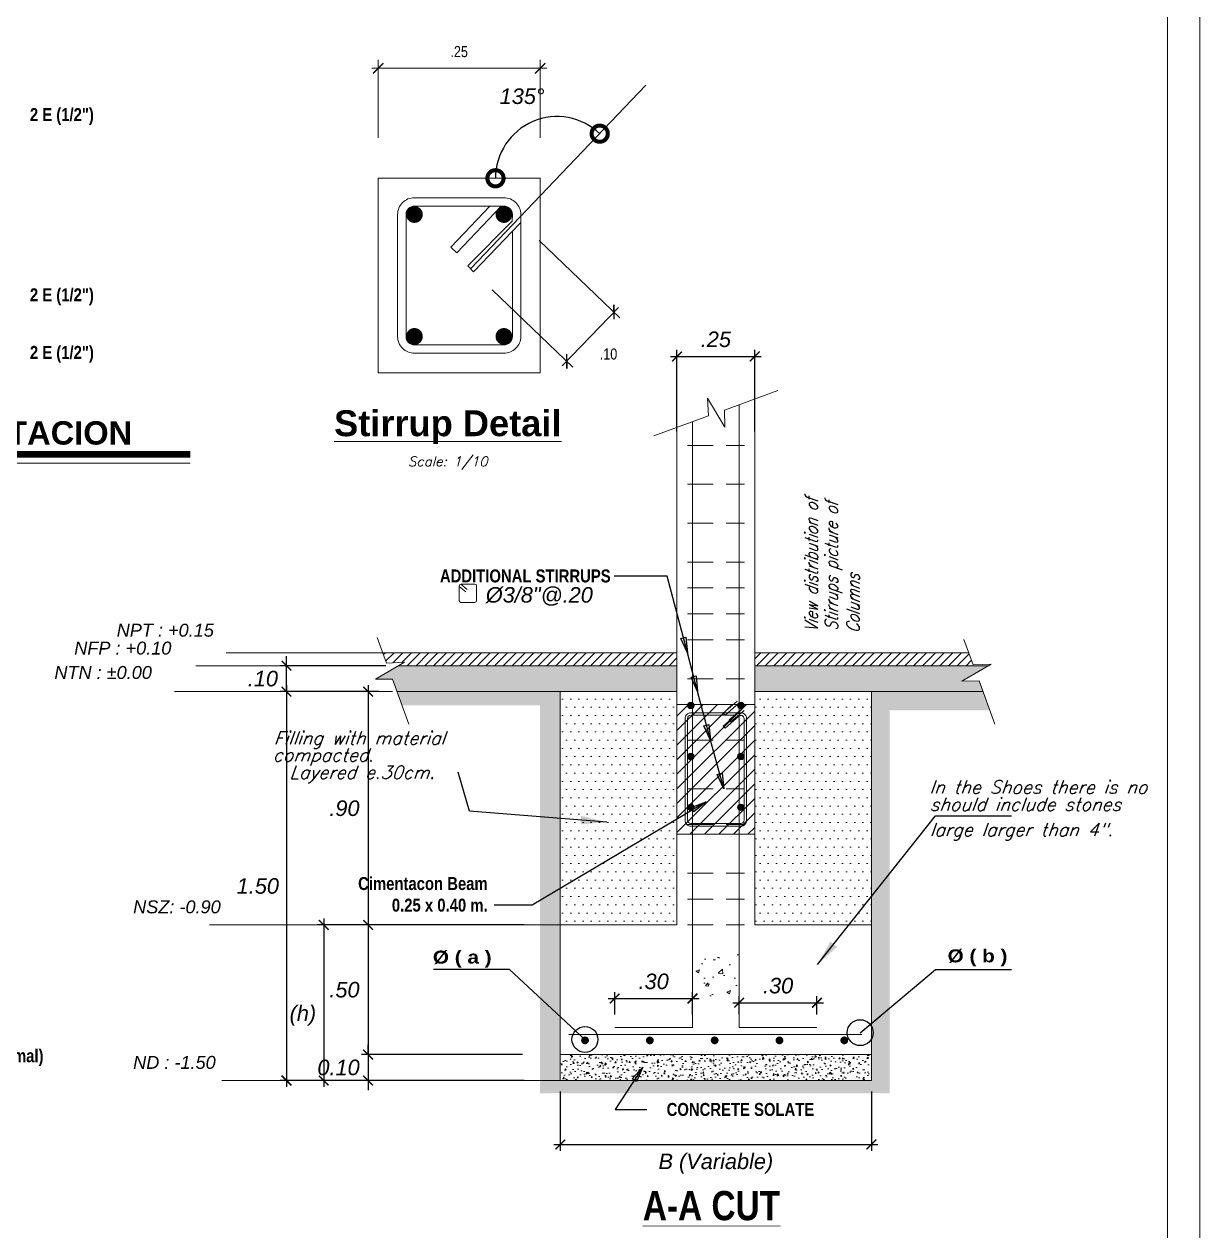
# Model space of a CAD drawing. Header units: millimetres. Extents: x 56 to 215, y 47 to 103.
# Drawn here: x 206.02 to 215.09, y 87.01 to 96.32 of the extents above; entities that cross this region are included whole.
import ezdxf
from ezdxf.enums import TextEntityAlignment as Align

# ---------------------------------------------------------------- set-up
doc = ezdxf.new("R2010")
doc.units = ezdxf.units.MM
doc.linetypes.add('CENTER2', pattern=[28.575, 19.05, -3.175, 3.175, -3.175])
doc.linetypes.add('DASHED2', pattern=[0.375, 0.25, -0.125])
for name, color, linetype, lineweight in [('Dimención', 1, 'Continuous', 20), ('E_Acero', 240, 'Continuous', 60), ('E_Columna', 3, 'Continuous', 25), ('E_Estribo', 1, 'CENTER2', 20), ('E_Fierros', 2, 'Continuous', 50), ('Estribo', 1, 'CENTER2', 20), ('Fierros', 2, 'Continuous', 60), ('G_Achurados', 54, 'Continuous', 5), ('G_Complemento', 30, 'Continuous', 20), ('G_Sombreados', 8, 'Continuous', 9), ('G_Texto', 122, 'Continuous', 20), ('Pen02', 7, 'Continuous', 20), ('Sombreados', 8, 'Continuous', 9), ('Textos', 122, 'Continuous', 20), ('Viga', 122, 'Continuous', 20)]:
    doc.layers.add(name, color=color, linetype=linetype, lineweight=lineweight)
doc.layers.add('E_Concreto', color=157, linetype='Continuous')
doc.layers.add('G_Acotación', color=171, linetype='Continuous')
doc.styles.add('Acotacion', font='ARIALN.TTF')
doc.styles.add('ARIAL', font='ariali.ttf', dxfattribs={"height": 0.12})
doc.styles.add('ArialBlack', font='')
doc.styles.add('Cotas', font='ARIALNB.TTF', dxfattribs={"height": 0.1})
doc.styles.add('Notas', font='ARIALNB.TTF', dxfattribs={"height": 0.15})
doc.styles.add('Textos', font='simplex.shx', dxfattribs={"width": 0.8, "oblique": 20})
doc.styles.add('Titulo', font='arialbd.ttf', dxfattribs={"height": 0.2})
doc.styles.add('Titulo Detalles', font='swissb.ttf')
doc.styles.get('ArialBlack').set_extended_font_data('Arial Black')
doc.dimstyles.new('125', dxfattribs={"dimtxt": 1, "dimasz": 0.06, "dimexe": 0.06, "dimexo": 0.1, "dimgap": 0.08, "dimtad": 3, "dimtih": 1, "dimtoh": 1, "dimlfac": 0.5, "dimzin": 1, "dimdsep": 46, "dimtxsty": 'Cotas', "dimblk": 'ARCHTICK', "dimcen": 2.5, "dimdle": 0.06, "dimclrt": 4, "dimazin": 0, "dimtp": 0.2, "dimtm": 0.2, "dimtfac": 1, "dimtix": 1, "dimtmove": 1, "dimatfit": 3, "dimfxl": 1, "dimtolj": 1, "dimtzin": 1, "dimarcsym": 0})
doc.dimstyles.new('150', dxfattribs={"dimtxt": 1, "dimasz": 0.06, "dimexe": 0.06, "dimexo": 0.08, "dimgap": 0.05, "dimtad": 2, "dimtih": 1, "dimtoh": 1, "dimzin": 1, "dimdsep": 46, "dimtxsty": 'Cotas', "dimblk": 'ARCHTICK', "dimcen": 0.25, "dimdle": 0.06, "dimclrd": 256, "dimclre": 256, "dimclrt": 5, "dimazin": 0, "dimtp": 0.2, "dimtm": 0.2, "dimtfac": 1, "dimtix": 1, "dimtmove": 1, "dimatfit": 0, "dimfxl": 0.06, "dimtolj": 1, "dimtzin": 1, "dimarcsym": 0})
doc.dimstyles.new('N1-10', dxfattribs={"dimtxt": 0.085, "dimasz": 0.08, "dimexe": 0.065, "dimexo": 0.2, "dimgap": 0.085, "dimtad": 2, "dimtih": 1, "dimtoh": 1, "dimlfac": 0.2, "dimzin": 4, "dimdsep": 46, "dimtxsty": 'Acotacion', "dimblk": 'ARCHTICK', "dimcen": 0.85, "dimdle": 0.05, "dimclrd": 251, "dimclre": 251, "dimclrt": 254, "dimaunit": 1, "dimadec": 3, "dimazin": 0, "dimtm": 1e-09, "dimtfac": 1, "dimtix": 1, "dimtmove": 0, "dimatfit": 3, "dimldrblk": 'CLOSEDBLANK', "dimfxl": 1, "dimtolj": 1, "dimtzin": 0, "dimlwd": 9, "dimlwe": 13, "dimarcsym": 0})
doc.dimstyles.new('N1-20', dxfattribs={"dimtxt": 0.08, "dimasz": 0.07, "dimexe": 0.05, "dimexo": 0.12, "dimgap": 0.07, "dimtad": 2, "dimtih": 1, "dimtoh": 1, "dimlfac": 0.4, "dimzin": 4, "dimdsep": 46, "dimtxsty": 'ARIAL', "dimblk": 'ARCHTICK', "dimcen": 0.1, "dimdle": 0.05, "dimclrd": 256, "dimclre": 256, "dimclrt": 151, "dimadec": 0, "dimazin": 0, "dimtfac": 1, "dimtix": 1, "dimtmove": 0, "dimatfit": 3, "dimfxl": 1, "dimtolj": 1, "dimtzin": 0, "dimlwd": -1, "dimlwe": -1, "dimarcsym": 0})
doc.dimstyles.new('N1-25', dxfattribs={"dimtxt": 0.12, "dimasz": 0.075, "dimexe": 0.05, "dimexo": 0.1, "dimgap": 0.07, "dimtad": 2, "dimtih": 1, "dimtoh": 1, "dimlfac": 0.5, "dimzin": 4, "dimdsep": 46, "dimtxsty": 'ARIAL', "dimblk": 'ARCHTICK', "dimcen": 0.1, "dimdle": 0.05, "dimclrd": 256, "dimclre": 256, "dimclrt": 151, "dimaunit": 1, "dimazin": 0, "dimtfac": 1, "dimtix": 1, "dimtmove": 0, "dimatfit": 0, "dimfxl": 1, "dimtolj": 1, "dimtzin": 0, "dimlwd": -1, "dimlwe": -1, "dimarcsym": 0})

# ---------------------------------------------------------------- blocks, each defined once
blk = doc.blocks.new('_ArchTick')
at = {"color": 0, "linetype": 'ByBlock', "const_width": 0.15}
blk.add_lwpolyline([(-0.5, -0.5), (0.5, 0.5)], dxfattribs=at)
blk = doc.blocks.new('*D387')
at = {"layer": 'Defpoints', "color": 0, "linetype": 'Continuous', "transparency": 16777216}
for p in [(211.1751, 88.8027), (210.5751, 88.58), (211.1751, 88.58)]:
    blk.add_point(p, dxfattribs=at)
at = {"layer": 'G_Acotación', "linetype": 'Continuous', "transparency": 16777216}
for p, q in [((210.5751, 88.68), (210.5751, 88.8527)), ((211.1751, 88.68), (211.1751, 88.8527)), ((210.5251, 88.8027), (211.2251, 88.8027))]:
    blk.add_line(p, q, dxfattribs=at)
at = {"layer": 'G_Acotación', "linetype": 'Continuous', "transparency": 16777216, "xscale": 0.075, "yscale": 0.075, "zscale": 0.075, "rotation": 180}
blk.add_blockref('_ArchTick', (210.5751, 88.8027), dxfattribs=at)
at = {"layer": 'G_Acotación', "linetype": 'Continuous', "transparency": 16777216, "xscale": 0.075, "yscale": 0.075, "zscale": 0.075}
blk.add_blockref('_ArchTick', (211.1751, 88.8027), dxfattribs=at)
at = {"layer": 'G_Acotación', "color": 151, "linetype": 'Continuous', "lineweight": 5, "transparency": 16777216, "insert": (210.8751, 88.934), "char_height": 0.12, "attachment_point": 5, "style": 'ARIAL'}
blk.add_mtext('\\A1;.30', dxfattribs=at)
blk = doc.blocks.new('*D388')
at = {"layer": 'Defpoints', "color": 0, "linetype": 'Continuous', "transparency": 16777216}
for p in [(209.2243, 89.37), (208.3295, 88.17), (209.2243, 88.17)]:
    blk.add_point(p, dxfattribs=at)
at = {"layer": 'G_Acotación', "linetype": 'Continuous', "transparency": 16777216}
for p, q in [((208.3295, 89.42), (208.3295, 88.12)), ((209.1243, 89.37), (208.2795, 89.37)), ((209.1243, 88.17), (208.2795, 88.17))]:
    blk.add_line(p, q, dxfattribs=at)
at = {"layer": 'G_Acotación', "linetype": 'Continuous', "transparency": 16777216, "xscale": 0.075, "yscale": 0.075, "zscale": 0.075}
for p, rotation in [((208.3295, 89.37), 90), ((208.3295, 88.17), 270)]:
    blk.add_blockref('_ArchTick', p, dxfattribs=dict(at, rotation=rotation))
at = {"layer": 'G_Acotación', "color": 151, "linetype": 'Continuous', "lineweight": 5, "transparency": 16777216, "insert": (208.169, 88.67), "char_height": 0.12, "attachment_point": 5, "style": 'ARIAL'}
blk.add_mtext('\\A1;(h)', dxfattribs=at)
blk = doc.blocks.new('*D389')
at = {"layer": 'Defpoints', "color": 0, "linetype": 'Continuous', "transparency": 16777216}
for p in [(209.9764, 89.37), (208.6722, 88.37), (209.964, 88.37)]:
    blk.add_point(p, dxfattribs=at)
at = {"layer": 'G_Acotación', "linetype": 'Continuous', "transparency": 16777216}
for p, q in [((208.6722, 89.42), (208.6722, 88.32)), ((209.8764, 89.37), (208.6222, 89.37)), ((209.864, 88.37), (208.6222, 88.37))]:
    blk.add_line(p, q, dxfattribs=at)
at = {"layer": 'G_Acotación', "linetype": 'Continuous', "transparency": 16777216, "xscale": 0.075, "yscale": 0.075, "zscale": 0.075}
for p, rotation in [((208.6722, 89.37), 90), ((208.6722, 88.37), 270)]:
    blk.add_blockref('_ArchTick', p, dxfattribs=dict(at, rotation=rotation))
at = {"layer": 'G_Acotación', "color": 151, "linetype": 'Continuous', "lineweight": 5, "transparency": 16777216, "insert": (208.4897, 88.87), "char_height": 0.12, "attachment_point": 5, "style": 'ARIAL'}
blk.add_mtext('\\A1;.50', dxfattribs=at)
blk = doc.blocks.new('*D390')
at = {"layer": 'Defpoints', "color": 0, "linetype": 'Continuous', "transparency": 16777216}
for p in [(208.8556, 91.1703), (208.0428, 88.17), (209.864, 88.17)]:
    blk.add_point(p, dxfattribs=at)
at = {"layer": 'G_Acotación', "linetype": 'Continuous', "transparency": 16777216}
for p, q in [((208.7556, 91.1703), (207.9928, 91.1703)), ((208.0428, 91.2203), (208.0428, 88.12)), ((209.764, 88.17), (207.9928, 88.17))]:
    blk.add_line(p, q, dxfattribs=at)
at = {"layer": 'G_Acotación', "linetype": 'Continuous', "transparency": 16777216, "xscale": 0.075, "yscale": 0.075, "zscale": 0.075}
for p, rotation in [((208.0428, 91.1703), 90), ((208.0428, 88.17), 270)]:
    blk.add_blockref('_ArchTick', p, dxfattribs=dict(at, rotation=rotation))
at = {"layer": 'G_Acotación', "color": 151, "linetype": 'Continuous', "lineweight": 5, "transparency": 16777216, "insert": (207.8213, 89.6701), "char_height": 0.12, "attachment_point": 5, "style": 'ARIAL'}
blk.add_mtext('\\A1;1.50', dxfattribs=at)
blk = doc.blocks.new('*D391')
at = {"layer": 'Defpoints', "color": 0, "linetype": 'Continuous', "transparency": 16777216}
for p in [(212.1351, 88.77), (211.5351, 88.58), (212.1351, 88.58)]:
    blk.add_point(p, dxfattribs=at)
at = {"layer": 'G_Acotación', "linetype": 'Continuous', "transparency": 16777216}
for p, q in [((211.5351, 88.68), (211.5351, 88.82)), ((212.1351, 88.68), (212.1351, 88.82)), ((211.4851, 88.77), (212.1851, 88.77))]:
    blk.add_line(p, q, dxfattribs=at)
at = {"layer": 'G_Acotación', "linetype": 'Continuous', "transparency": 16777216, "xscale": 0.075, "yscale": 0.075, "zscale": 0.075, "rotation": 180}
blk.add_blockref('_ArchTick', (211.5351, 88.77), dxfattribs=at)
at = {"layer": 'G_Acotación', "linetype": 'Continuous', "transparency": 16777216, "xscale": 0.075, "yscale": 0.075, "zscale": 0.075}
blk.add_blockref('_ArchTick', (212.1351, 88.77), dxfattribs=at)
at = {"layer": 'G_Acotación', "color": 151, "linetype": 'Continuous', "lineweight": 5, "transparency": 16777216, "insert": (211.8351, 88.9012), "char_height": 0.12, "attachment_point": 5, "style": 'ARIAL'}
blk.add_mtext('\\A1;.30', dxfattribs=at)
blk = doc.blocks.new('*D392')
at = {"layer": 'Defpoints', "color": 0, "linetype": 'Continuous', "transparency": 16777216}
for p in [(209.964, 88.37), (208.6722, 88.17), (209.9762, 88.17)]:
    blk.add_point(p, dxfattribs=at)
at = {"layer": 'G_Acotación', "linetype": 'Continuous', "transparency": 16777216}
for p, q in [((209.864, 88.37), (208.6222, 88.37)), ((208.6722, 88.37), (208.6722, 88.445)), ((208.6722, 88.37), (208.6722, 88.17)), ((209.8762, 88.17), (208.6222, 88.17)), ((208.6722, 88.17), (208.6722, 88.095))]:
    blk.add_line(p, q, dxfattribs=at)
at = {"layer": 'G_Acotación', "linetype": 'Continuous', "transparency": 16777216, "xscale": 0.075, "yscale": 0.075, "zscale": 0.075}
for p, rotation in [((208.6722, 88.37), 270), ((208.6722, 88.17), 90)]:
    blk.add_blockref('_ArchTick', p, dxfattribs=dict(at, rotation=rotation))
at = {"layer": 'G_Acotación', "color": 151, "linetype": 'Continuous', "lineweight": 5, "transparency": 16777216, "insert": (208.4442, 88.27), "char_height": 0.12, "attachment_point": 5, "style": 'ARIAL'}
blk.add_mtext('\\A1;0.10', dxfattribs=at)
blk = doc.blocks.new('*D393')
at = {"layer": 'Defpoints', "color": 0, "linetype": 'Continuous', "transparency": 16777216}
for p in [(210.1551, 88.1863), (212.5551, 88.1863), (212.5551, 87.6768)]:
    blk.add_point(p, dxfattribs=at)
at = {"layer": 'G_Acotación', "linetype": 'Continuous', "transparency": 16777216}
for p, q in [((210.1551, 88.0863), (210.1551, 87.6268)), ((212.5551, 88.0863), (212.5551, 87.6268)), ((210.1051, 87.6768), (212.6051, 87.6768))]:
    blk.add_line(p, q, dxfattribs=at)
at = {"layer": 'G_Acotación', "linetype": 'Continuous', "transparency": 16777216, "xscale": 0.075, "yscale": 0.075, "zscale": 0.075, "rotation": 180}
blk.add_blockref('_ArchTick', (210.1551, 87.6768), dxfattribs=at)
at = {"layer": 'G_Acotación', "linetype": 'Continuous', "transparency": 16777216, "xscale": 0.075, "yscale": 0.075, "zscale": 0.075}
blk.add_blockref('_ArchTick', (212.5551, 87.6768), dxfattribs=at)
at = {"layer": 'G_Acotación', "color": 151, "linetype": 'Continuous', "lineweight": 5, "transparency": 16777216, "insert": (211.3551, 87.5281), "char_height": 0.12, "attachment_point": 5, "style": 'ARIAL'}
blk.add_mtext('\\A1;B (Variable)', dxfattribs=at)
blk = doc.blocks.new('*D464')
at = {"layer": 'Defpoints', "color": 0, "linetype": 'Continuous', "transparency": 16777216}
for p in [(211.6551, 93.7565), (211.0551, 93.0763), (211.6551, 93.0763)]:
    blk.add_point(p, dxfattribs=at)
at = {"layer": 'G_Acotación', "linetype": 'Continuous', "transparency": 16777216}
for p, q in [((211.0051, 93.7565), (211.7051, 93.7565)), ((211.0551, 93.1763), (211.0551, 93.8065)), ((211.6551, 93.1763), (211.6551, 93.8065))]:
    blk.add_line(p, q, dxfattribs=at)
at = {"layer": 'G_Acotación', "linetype": 'Continuous', "transparency": 16777216, "xscale": 0.075, "yscale": 0.075, "zscale": 0.075, "rotation": 180}
blk.add_blockref('_ArchTick', (211.0551, 93.7565), dxfattribs=at)
at = {"layer": 'G_Acotación', "linetype": 'Continuous', "transparency": 16777216, "xscale": 0.075, "yscale": 0.075, "zscale": 0.075}
blk.add_blockref('_ArchTick', (211.6551, 93.7565), dxfattribs=at)
at = {"layer": 'G_Acotación', "color": 151, "linetype": 'Continuous', "lineweight": 5, "transparency": 16777216, "insert": (211.3551, 93.8878), "char_height": 0.12, "attachment_point": 5, "style": 'ARIAL'}
blk.add_mtext('\\A1;.25', dxfattribs=at)
blk = doc.blocks.new('*D394')
at = {"layer": 'Defpoints', "color": 0, "linetype": 'Continuous', "transparency": 16777216}
for p in [(208.0428, 91.37), (208.9083, 91.37), (208.8556, 91.1703)]:
    blk.add_point(p, dxfattribs=at)
at = {"layer": 'G_Acotación', "linetype": 'Continuous', "transparency": 16777216}
for p, q in [((208.0428, 91.37), (208.0428, 91.445)), ((208.8083, 91.37), (207.9928, 91.37)), ((208.0428, 91.1703), (208.0428, 91.37)), ((208.7556, 91.1703), (207.9928, 91.1703)), ((208.0428, 91.1703), (208.0428, 91.0953))]:
    blk.add_line(p, q, dxfattribs=at)
at = {"layer": 'G_Acotación', "linetype": 'Continuous', "transparency": 16777216, "xscale": 0.075, "yscale": 0.075, "zscale": 0.075}
for p, rotation in [((208.0428, 91.37), 270), ((208.0428, 91.1703), 90)]:
    blk.add_blockref('_ArchTick', p, dxfattribs=dict(at, rotation=rotation))
at = {"layer": 'G_Acotación', "color": 151, "linetype": 'Continuous', "lineweight": 5, "transparency": 16777216, "insert": (207.8603, 91.2701), "char_height": 0.12, "attachment_point": 5, "style": 'ARIAL'}
blk.add_mtext('\\A1;.10', dxfattribs=at)
blk = doc.blocks.new('*D395')
at = {"layer": 'Defpoints', "color": 0, "linetype": 'Continuous', "transparency": 16777216}
for p in [(208.7367, 91.17), (208.6722, 89.37), (209.9764, 89.37)]:
    blk.add_point(p, dxfattribs=at)
at = {"layer": 'G_Acotación', "linetype": 'Continuous', "transparency": 16777216}
for p, q in [((208.6367, 91.17), (208.6222, 91.17)), ((208.6722, 91.22), (208.6722, 89.32)), ((209.8764, 89.37), (208.6222, 89.37))]:
    blk.add_line(p, q, dxfattribs=at)
at = {"layer": 'G_Acotación', "linetype": 'Continuous', "transparency": 16777216, "xscale": 0.075, "yscale": 0.075, "zscale": 0.075}
for p, rotation in [((208.6722, 91.17), 90), ((208.6722, 89.37), 270)]:
    blk.add_blockref('_ArchTick', p, dxfattribs=dict(at, rotation=rotation))
at = {"layer": 'G_Acotación', "color": 151, "linetype": 'Continuous', "lineweight": 5, "transparency": 16777216, "insert": (208.4897, 90.27), "char_height": 0.12, "attachment_point": 5, "style": 'ARIAL'}
blk.add_mtext('\\A1;.90', dxfattribs=at)
blk = doc.blocks.new('*D397')
at = {"layer": 'Defpoints', "color": 0, "transparency": 16777216}
for p in [(209.8486, 94.7879), (209.485, 94.4082), (210.5685, 94.0986)]:
    blk.add_point(p, dxfattribs=at)
at = {"layer": 'G_Acotación', "color": 251, "lineweight": 13, "transparency": 16777216}
for p, q in [((209.9931, 94.6496), (210.6154, 94.0536)), ((209.6294, 94.2699), (210.2518, 93.6739))]:
    blk.add_line(p, q, dxfattribs=at)
at = {"layer": 'G_Acotación', "color": 251, "lineweight": 9, "transparency": 16777216}
blk.add_line((210.1703, 93.6827), (210.6031, 94.1347), dxfattribs=at)
at = {"layer": 'G_Acotación', "color": 251, "lineweight": 9, "transparency": 16777216, "xscale": 0.08, "yscale": 0.08, "zscale": 0.08}
for p, rotation in [((210.5685, 94.0986), 46.24126909792675), ((210.2049, 93.7188), 226.2412690979268)]:
    blk.add_blockref('_ArchTick', p, dxfattribs=dict(at, rotation=rotation))
at = {"layer": 'G_Acotación', "color": 254, "lineweight": 5, "transparency": 16777216, "insert": (210.5269, 93.7745), "char_height": 0.085, "attachment_point": 5, "style": 'Acotacion'}
blk.add_mtext('\\A1;.10', dxfattribs=at)
blk = doc.blocks.new('_ClosedBlank')
at = {"color": 0, "linetype": 'ByBlock', "lineweight": -2}
for p, q in [((-1, 0.17), (0, 0)), ((-1, 0.17), (-1, -0.17)), ((0, 0), (-1, -0.17))]:
    blk.add_line(p, q, dxfattribs=at)
blk = doc.blocks.new('*D398')
at = {"layer": 'Defpoints', "color": 0, "transparency": 16777216}
for p in [(209.9999, 95.9794), (208.7499, 94.7435), (209.9999, 94.7435)]:
    blk.add_point(p, dxfattribs=at)
at = {"layer": 'G_Acotación', "color": 251, "lineweight": 13, "transparency": 16777216}
for p, q in [((208.7499, 95.4435), (208.7499, 96.0444)), ((209.9999, 95.4435), (209.9999, 96.0444))]:
    blk.add_line(p, q, dxfattribs=at)
at = {"layer": 'G_Acotación', "color": 251, "lineweight": 9, "transparency": 16777216}
blk.add_line((208.6999, 95.9794), (210.0499, 95.9794), dxfattribs=at)
at = {"layer": 'G_Acotación', "color": 251, "lineweight": 9, "transparency": 16777216, "xscale": 0.08, "yscale": 0.08, "zscale": 0.08, "rotation": 180}
blk.add_blockref('_ArchTick', (208.7499, 95.9794), dxfattribs=at)
at = {"layer": 'G_Acotación', "color": 251, "lineweight": 9, "transparency": 16777216, "xscale": 0.08, "yscale": 0.08, "zscale": 0.08}
blk.add_blockref('_ArchTick', (209.9999, 95.9794), dxfattribs=at)
at = {"layer": 'G_Acotación', "color": 254, "lineweight": 5, "transparency": 16777216, "insert": (209.3749, 96.1078), "char_height": 0.085, "attachment_point": 5, "style": 'Acotacion'}
blk.add_mtext('\\A1;.25', dxfattribs=at)
blk = doc.blocks.new('_DotSmall')
at = {"layer": 'Pen02', "color": 0, "linetype": 'Continuous', "const_width": 0.5}
blk.add_lwpolyline([(-0.0625, 0, 1), (0.0625, 0, 1)], format="xyb", close=True, dxfattribs=at)
blk = doc.blocks.new('*D399')
at = {"layer": 'Defpoints', "color": 0, "transparency": 16777216}
for p in [(210.8064, 95.8388), (210.1233, 95.6065), (208.7499, 95.1309), (209.9999, 95.1309), (209.4633, 94.4319)]:
    blk.add_point(p, dxfattribs=at)
at = {"layer": 'G_Acotación', "transparency": 16777216}
blk.add_arc((210.1306, 95.1309), 0.4757, 46.33066, 180, dxfattribs=at)
at = {"layer": 'G_Acotación', "transparency": 16777216, "xscale": 0.25, "yscale": 0.25, "zscale": 0.25}
for p, rotation in [((210.4591, 95.475), 316.3306591067506), ((209.655, 95.1309), 270.0000000000001)]:
    blk.add_blockref('_DotSmall', p, dxfattribs=dict(at, rotation=rotation))
at = {"layer": 'G_Acotación', "color": 151, "lineweight": 5, "transparency": 16777216, "insert": (209.8602, 95.7629), "char_height": 0.12, "attachment_point": 5, "style": 'ARIAL'}
blk.add_mtext('\\A1;135°', dxfattribs=at)
blk = doc.blocks.new('Titulo')
at = {"style": 'Titulo', "oblique": 20, "flags": 4}
blk.add_attdef('TITULO', (0.026, 0.189), '', height=0.3, dxfattribs=at)
at = {"oblique": 20, "flags": 4}
blk.add_attdef('ESCALA', (0.26, -0.101), '', height=0.11, dxfattribs=at)

msp = doc.modelspace()

# ---------------------------------------------------------------- hatches: boundary and pattern name
at = {"layer": 'E_Concreto', "lineweight": 5}
h = msp.add_hatch(dxfattribs=at)
h.set_pattern_fill('AR-CONC', color=256, scale=0.0006, style=0)
h.set_pattern_definition([(50, (-126.2193, -64.39841), (0.109310801, -0.009563451), [0.01143, -0.12573]), (355, (-126.2193, -64.39841), (-0.021145696, 0.114633986), [0.009144, -0.100584]), (100.451, (-126.21019, -64.3992), (0.0881655, 0.105070013), [0.009714, -0.106854]), (46.1842, (-126.2193, -64.36793), (0.162647425, -0.025225397), [0.017145, -0.188595]), (96.6356, (-126.20575, -64.37003), (0.14244254, 0.148455334), [0.014571, -0.160281]), (351.184, (-126.2193, -64.36793), (0.14244276, 0.14845507), [0.013716, -0.150876]), (21, (-126.20406, -64.37555), (0.090968928, -0.061359311), [0.01143, -0.12573]), (326, (-126.20406, -64.37555), (0.037081217, 0.11051278), [0.009144, -0.100584]), (71.4514, (-126.19648, -64.38066), (0.128049894, 0.049153715), [0.009714, -0.106854]), (37.5, (-126.2193, -64.398408), (0.001853162, 0.0507330233), [0, -0.0993648, 0, -0.102108, 0, -0.100965]), (7.5, (-126.2193, -64.39841), (0.0400917975, 0.060108345), [0, -0.0582168, 0, -0.0970788, 0, -0.038481]), (327.5, (-126.253285, -64.398408), (0.081354357, -0.0034372464), [0, -0.0381, 0, -0.118872, 0, -0.157734]), (317.5, (-126.268525, -64.39841), (0.088877509, 0.015255895), [0, -0.04953, 0, -0.0789432, 0, -0.112014])])
h.paths.add_polyline_path([(208.9083, 91.37), (208.7283, 91.2651), (208.8603, 91.2673), (208.8958, 91.17), (211.0551, 91.17), (211.0551, 91.37)])
h.paths.add_polyline_path([(213.4161, 91.17), (213.3857, 91.2533), (213.2538, 91.251), (213.4578, 91.37), (211.6551, 91.37), (211.6551, 91.17)])
h = msp.add_hatch(dxfattribs=at)
h.set_pattern_fill('DOTS,_O', color=123, scale=0.04)
h.set_pattern_definition([(0, (-126.2193, -64.39841), (0.03175, 0.0635), [0, -0.0635])])
h.paths.add_polyline_path([(212.5551, 91.17), (211.6551, 91.17), (211.6551, 89.37), (212.5551, 89.37)])
h.paths.add_polyline_path([(211.0551, 91.17), (210.1551, 91.17), (210.1551, 89.37), (211.0551, 89.37)])
h = msp.add_hatch(dxfattribs=at)
h.set_pattern_fill('AR-CONC', color=256, scale=0.015, angle=35, style=0)
h.set_pattern_definition([(85, (100.96557, -63.94226), (0.093530744, 0.054), [0.01125, -0.12375]), (30, (100.96557, -63.94226), (-0.08176472, 0.080486284), [0.009, -0.099]), (135.4514, (100.97336, -63.93776), (0.01176613, 0.134486274), [0.00956103, -0.105171317]), (81.1842, (100.94836, -63.91769), (0.14537557, 0.07148386), [0.016875, -0.185625]), (131.6356, (100.96048, -63.91173), (0.03103497, 0.20010767), [0.01434154, -0.15775695]), (26.1842, (100.94836, -63.91769), (0.03103482, 0.2001077), [0.0135, -0.1485]), (56, (100.96495, -63.91523), (0.10798355, 0.00188486), [0.01125, -0.12375]), (1, (100.96495, -63.91523), (-0.03249251, 0.11003521), [0.009, -0.099]), (106.4514, (100.97395, -63.91507), (0.07549113, 0.11192001), [0.00956103, -0.105171317]), (72.5, (100.96557, -63.942262), (-0.027146895, 0.041949793), [0, -0.0978, 0, -0.1005, 0, -0.099375]), (42.5, (100.96557, -63.94226), (-0.001609697, 0.071096047), [0, -0.0573, 0, -0.09555, 0, -0.037875]), (2.5, (100.93817, -63.96145), (0.067532802, 0.043156815), [0, -0.0375, 0, -0.117, 0, -0.15525]), (352.5, (100.92588, -63.97005), (0.063045043, 0.062475457), [0, -0.04875, 0, -0.0777, 0, -0.11025])])
h.paths.add_polyline_path([(210.1551, 88.37), (210.1551, 88.17), (212.5551, 88.17), (212.5551, 88.37)])
at = {"layer": 'Fierros', "lineweight": 5}
for points in [[(211.1626, 91.0375, 1), (211.1626, 91.0875, 1)], [(211.5476, 91.0375, 1), (211.5476, 91.0875, 1)], [(211.1876, 90.67, 1), (211.1376, 90.67, 1)], [(211.5476, 90.645, 1), (211.5476, 90.695, 1)], [(211.1876, 90.2775, 1), (211.1376, 90.2775, 1)], [(211.5476, 90.2525, 1), (211.5476, 90.3025, 1)]]:
    msp.add_hatch(color=256, dxfattribs=at).paths.add_polyline_path(points)
at = {"layer": 'G_Achurados', "lineweight": 5}
h = msp.add_hatch(dxfattribs=at)
h.set_pattern_fill('ANSI31', color=256, scale=0.015, style=0)
h.set_pattern_definition([(45, (-126.2193, -64.39841), (-0.0336759605, 0.0336759605), [])])
h.paths.add_polyline_path([(211.6551, 91.47), (211.6551, 91.37), (213.3431, 91.37), (213.3066, 91.47)])
h.paths.add_polyline_path([(208.7863, 91.47), (208.8153, 91.3905), (208.9536, 91.3964), (208.9083, 91.37), (211.0551, 91.37), (211.0551, 91.47)])
at = {"layer": 'G_Complemento', "lineweight": 5}
h = msp.add_hatch(dxfattribs=at)
h.set_pattern_fill('AR-CONC', color=256, scale=0.04, style=0)
h.set_pattern_definition([(50, (190.60712, 80.05225), (0.286904, -0.0251009), [0.03, -0.33]), (355, (190.60712, 80.05225), (-0.0555005, 0.300877), [0.024, -0.264]), (100.4514, (190.63102, 80.05016), (0.2314038, 0.2757758), [0.025496, -0.280457]), (46.1842, (190.6071, 80.13225), (0.4268964, -0.0662076), [0.045, -0.495]), (96.6356, (190.6427, 80.12673), (0.373865, 0.389647), [0.038244, -0.420685]), (351.1842, (190.6071, 80.13225), (0.373865, 0.3896474), [0.036, -0.396]), (21, (190.64712, 80.11225), (0.2387628, -0.1610476), [0.03, -0.33]), (326, (190.64712, 80.11225), (0.097326, 0.29006), [0.024, -0.264]), (71.4514, (190.667, 80.09883), (0.336089, 0.1290122), [0.025496, -0.280457]), (37.5, (190.60712, 80.05225), (0.00486394, 0.13315754), [0, -0.2608, 0, -0.268, 0, -0.265]), (7.5, (190.60712, 80.05225), (0.1052278, 0.1577647), [0, -0.1528, 0, -0.2548, 0, -0.101]), (327.5, (190.51792, 80.05225), (0.21352897, -0.00902195), [0, -0.1, 0, -0.312, 0, -0.414]), (317.5, (190.47792, 80.05225), (0.2332745, 0.040042), [0, -0.13, 0, -0.2072, 0, -0.294])])
h.paths.add_polyline_path([(211.5351, 89.17), (211.1751, 89.17), (211.1751, 88.77), (211.5351, 88.77)])
at = {"layer": 'G_Sombreados', "lineweight": 5}
h = msp.add_hatch(dxfattribs=at)
h.set_pattern_fill('EARTH', color=256, scale=0.015, angle=30, style=0)
h.set_pattern_definition([(30, (-910.26163, -719.39824), (0.03486392, 0.13011392), [0.09525, -0.09525]), (30, (-910.27949, -719.3673), (0.03486392, 0.13011392), [0.09525, -0.09525]), (30, (-910.29735, -719.33637), (0.03486392, 0.13011392), [0.09525, -0.09525]), (120, (-910.29299, -719.32011), (-0.13011392, 0.03486392), [0.09525, -0.09525]), (120, (-910.26206, -719.30225), (-0.13011392, 0.03486392), [0.09525, -0.09525]), (120, (-910.23113, -719.28439), (-0.13011392, 0.03486392), [0.09525, -0.09525])])
h.paths.add_polyline_path([(210.1551, 91.17), (208.8958, 91.17), (208.9345, 91.064), (209.9985, 91.064), (209.9985, 88.17), (210.1551, 88.17), (210.1551, 89.37)])
h.paths.add_polyline_path([(210.1551, 88.17), (209.9985, 88.17), (209.9985, 88.0702), (212.6973, 88.0702), (212.6973, 91.0257), (213.4688, 91.0257), (213.4161, 91.17), (212.5551, 91.17), (212.5551, 89.37), (212.5551, 88.17)])
at = {"layer": 'Sombreados', "lineweight": 5}
h = msp.add_hatch(dxfattribs=at)
h.set_pattern_fill('LINE', color=256, scale=0.025, angle=45, style=0)
h.set_pattern_definition([(45, (235.88047, 109.07153), (-0.0561266, 0.0561266), [])])
h.paths.add_polyline_path([(211.0551, 91.07), (211.6551, 91.07), (211.6551, 90.07), (211.0551, 90.07)])

# ---------------------------------------------------------------- linework, layer by layer
at = {"lineweight": 5}
for p, q in [((209.3759, 91.8706), (209.3759, 91.9871)), ((209.3873, 91.9991), (209.4363, 91.9581)), ((209.3879, 91.9991), (209.4964, 91.9991)), ((209.5084, 91.9871), (209.5084, 91.8706)), ((209.3759, 91.9812), (209.4258, 91.9396)), ((209.4964, 91.8586), (209.3879, 91.8586))]:
    msp.add_line(p, q, dxfattribs=at)
for points in [[(215.0892, 75.1029), (215.0892, 102.6587), (174.0392, 102.6587), (174.0392, 75.1029)], [(214.8392, 75.3529), (214.8392, 102.4087), (174.2892, 102.4087), (174.2892, 75.3529)]]:
    msp.add_lwpolyline(points, close=True, dxfattribs=at)
for centre, start, end in [((209.3879, 91.9871), 90, 180), ((209.4964, 91.9871), 0, 90), ((209.3879, 91.8706), 180, 270), ((209.4964, 91.8706), 270, 0)]:
    msp.add_arc(centre, 0.012, start, end, dxfattribs=at)
at = {"layer": 'E_Acero', "lineweight": 5, "const_width": 0.0297}
for points in [[(210.3307, 88.4796, -1), (210.361, 88.4796, -1)], [(210.3307, 88.4796, -1), (210.361, 88.4796, -1)], [(210.8307, 88.4796, -1), (210.861, 88.4796, -1)], [(210.8307, 88.4796, -1), (210.861, 88.4796, -1)], [(211.3307, 88.4796, -1), (211.361, 88.4796, -1)], [(211.3307, 88.4796, -1), (211.361, 88.4796, -1)], [(211.8307, 88.4796, -1), (211.861, 88.4796, -1)], [(211.8307, 88.4796, -1), (211.861, 88.4796, -1)], [(212.3307, 88.4796, -1), (212.361, 88.4796, -1)], [(212.3307, 88.4796, -1), (212.361, 88.4796, -1)]]:
    msp.add_lwpolyline(points, format="xyb", close=True, dxfattribs=at)
at = {"layer": 'E_Columna', "color": 44, "linetype": 'Continuous', "lineweight": 5}
for p, q in [((211.6551, 93.4275), (211.6551, 89.37)), ((211.0551, 93.2085), (211.0551, 89.37)), ((210.1551, 88.17), (210.1551, 89.37)), ((211.0551, 89.37), (210.1551, 89.37)), ((212.5551, 89.37), (211.6551, 89.37)), ((212.5551, 89.37), (212.5551, 88.17)), ((212.5551, 88.37), (210.1551, 88.37)), ((212.5551, 88.17), (210.1551, 88.17))]:
    msp.add_line(p, q, dxfattribs=at)
at = {"layer": 'E_Columna', "linetype": 'Continuous', "lineweight": 5}
msp.add_lwpolyline([(209.9999, 93.6309), (208.7499, 93.6309), (208.7499, 95.1309), (209.9999, 95.1309)], close=True, dxfattribs=at)
at = {"layer": 'E_Estribo', "linetype": 'DASHED2', "lineweight": 5, "ltscale": 0.8}
for p, q in [((211.1351, 93.07), (211.5751, 93.07)), ((211.1351, 92.77), (211.5751, 92.77)), ((211.1351, 92.47), (211.5751, 92.47)), ((211.1351, 92.17), (211.5751, 92.17)), ((211.1351, 91.97), (211.5751, 91.97)), ((211.1351, 91.77), (211.5751, 91.77)), ((211.1351, 91.57), (211.5751, 91.57)), ((211.1351, 91.27), (211.5751, 91.27)), ((211.1351, 90.795), (211.5751, 90.795)), ((211.1351, 90.42), (211.5751, 90.42)), ((211.1351, 90.145), (211.5751, 90.145)), ((211.1351, 89.77), (211.5751, 89.77)), ((211.1351, 89.57), (211.5751, 89.57)), ((211.1351, 89.37), (211.5751, 89.37))]:
    msp.add_line(p, q, dxfattribs=at)
at = {"layer": 'E_Estribo', "linetype": 'Continuous', "lineweight": 5}
msp.add_lwpolyline([(209.8499, 94.7937), (209.8499, 93.9105, -0.414214), (209.7203, 93.7809), (209.0295, 93.7809, -0.414214), (208.8999, 93.9105), (208.8999, 94.8513, -0.414214), (209.0295, 94.9809), (209.7203, 94.9809, -0.414214), (209.8499, 94.8513), (209.8499, 94.7937, -0.233651), (209.8449, 94.7834), (209.485, 94.4082), (209.4417, 94.4556), (209.7829, 94.8011), (209.7851, 94.8513, 0.414214), (209.7203, 94.9161), (209.0295, 94.9161, 0.414214), (208.9647, 94.8513), (208.9647, 93.9105, 0.414214), (209.0295, 93.8457), (209.7203, 93.8457, 0.414214), (209.7851, 93.9105), (209.7851, 94.7211)], format="xyb", dxfattribs=at)
msp.add_lwpolyline([(209.6984, 94.9161), (209.3557, 94.5549), (209.3094, 94.5992), (209.6117, 94.9161)], dxfattribs=at)
at = {"layer": 'E_Fierros', "lineweight": 5}
for p, q in [((211.5351, 93.3837), (211.5351, 88.58)), ((211.1751, 93.2523), (211.1751, 88.58)), ((211.1751, 88.58), (210.5751, 88.58)), ((211.5351, 88.58), (212.1351, 88.58)), ((212.4802, 88.5246), (210.2202, 88.5246))]:
    msp.add_line(p, q, dxfattribs=at)
at = {"layer": 'E_Fierros', "color": 10, "lineweight": 5, "const_width": 0.0642}
for points in [[(209.0295, 94.884, 1), (209.0295, 94.8186, 1)], [(209.7203, 94.884, 1), (209.7203, 94.8186, 1)], [(209.0295, 93.9432, 1), (209.0295, 93.8778, 1)], [(209.7203, 93.9432, 1), (209.7203, 93.8778, 1)]]:
    msp.add_lwpolyline(points, format="xyb", close=True, dxfattribs=at)
at = {"layer": 'Estribo', "lineweight": 5}
for p, q in [((211.5183, 91.0966), (211.4126, 91.0047)), ((211.5314, 91.0814), (211.4257, 90.9896))]:
    msp.add_line(p, q, dxfattribs=at)
at = {"layer": 'Estribo', "linetype": 'Continuous', "lineweight": 5}
msp.add_lwpolyline([(211.5476, 91.0075), (211.1626, 91.0075, 0.414214), (211.1176, 90.9625), (211.1176, 90.1775, 0.414214), (211.1626, 90.1325), (211.5476, 90.1325, 0.414214), (211.5926, 90.1775), (211.5926, 90.9625, 0.644941), (211.518, 90.9963), (211.4126, 90.9047), (211.4257, 90.8896), (211.5314, 90.9814, -0.641), (211.5726, 90.9625), (211.5726, 90.1775, -0.414214), (211.5476, 90.1525), (211.1626, 90.1525, -0.414214), (211.1376, 90.1775), (211.1376, 90.9625, -0.414214), (211.1626, 90.9875), (211.5078, 90.9875)], format="xyb", dxfattribs=at)
at = {"layer": 'Estribo', "lineweight": 5}
msp.add_lwpolyline([(211.4257, 90.9896), (211.4126, 91.0047)], dxfattribs=at)
at = {"layer": 'Estribo', "linetype": 'Continuous', "lineweight": 5}
msp.add_lwpolyline([(211.5726, 91.0246), (211.4714, 90.9365), (211.4583, 90.9516), (211.5639, 91.0435)], dxfattribs=at)
at = {"layer": 'Fierros', "lineweight": 5}
for centre in [(211.1626, 91.0625), (211.5476, 91.0625), (211.1626, 90.67), (211.5476, 90.67), (211.1626, 90.2775), (211.5476, 90.2775)]:
    msp.add_circle(centre, 0.025, dxfattribs=at)
at = {"layer": 'G_Acotación', "linetype": 'Continuous', "lineweight": 5}
for p, q in [((208.8593, 91.47), (207.5772, 91.47)), ((208.0119, 91.37), (207.3445, 91.37)), ((208.8593, 91.17), (207.1792, 91.17)), ((210.1551, 89.37), (207.4479, 89.37)), ((207.6979, 89.37), (207.4479, 89.37)), ((210.1551, 88.17), (207.5446, 88.17))]:
    msp.add_line(p, q, dxfattribs=at)
for points in [[(211.8804, 91.5273, 0, 0, 0), (211.8804, 92.2052, 0.1, 0, 0), (211.8804, 92.5004, 0, 0, 0)], [(207.5034, 91.6319, 0, 0, 0), (207.6979, 91.6319, 0, 0, 0), (207.6979, 91.5828, 0.06, 0, 0), (207.6979, 91.47, 0, 0, 0)], [(207.1921, 91.5319, 0, 0, 0), (207.3866, 91.5319, 0, 0, 0), (207.3866, 91.4828, 0.06, 0, 0), (207.3866, 91.37, 0, 0, 0)], [(207.0119, 91.3319, 0, 0, 0), (207.2065, 91.3319, 0, 0, 0), (207.2065, 91.2828, 0.06, 0, 0), (207.2065, 91.17, 0, 0, 0)], [(207.5034, 89.5319, 0, 0, 0), (207.6979, 89.5319, 0, 0, 0), (207.6979, 89.4828, 0.06, 0, 0), (207.6979, 89.37, 0, 0, 0)], [(207.5034, 88.3319, 0, 0, 0), (207.6979, 88.3319, 0, 0, 0), (207.6979, 88.2828, 0.06, 0, 0), (207.6979, 88.17, 0, 0, 0)]]:
    msp.add_lwpolyline(points, format="xyseb", dxfattribs=at)
at = {"layer": 'G_Complemento', "lineweight": 5}
for p, q in [((211.0551, 91.47), (208.7863, 91.47)), ((213.3065, 91.47), (211.6551, 91.47)), ((211.0551, 91.37), (208.9083, 91.37)), ((213.4577, 91.37), (211.6551, 91.37)), ((211.0551, 91.17), (208.8958, 91.17)), ((210.1551, 89.37), (210.1551, 91.17)), ((213.416, 91.17), (211.6551, 91.17)), ((212.5551, 91.17), (212.5551, 89.37))]:
    msp.add_line(p, q, dxfattribs=at)
msp.add_lwpolyline([(209.4633, 94.4319), (210.8158, 95.8484)], dxfattribs=at)
at = {"layer": 'G_Complemento', "linetype": 'Continuous', "lineweight": 5}
for points in [[(210.877, 93.1435), (211.2977, 93.297), (211.2918, 93.4353), (211.4231, 93.21), (211.4209, 93.342), (211.8332, 93.4925)], [(208.7434, 91.5877), (208.8153, 91.3905), (208.9536, 91.3964), (208.7283, 91.2651), (208.8603, 91.2673), (208.9871, 90.92)], [(213.2688, 91.5737), (213.3408, 91.3764), (213.479, 91.3823), (213.2538, 91.251), (213.3857, 91.2533), (213.5074, 90.92)]]:
    msp.add_lwpolyline(points, dxfattribs=at)
at = {"layer": 'Textos', "lineweight": 5, "const_width": 0.05}
msp.add_lwpolyline([(202.7509, 93.0012), (207.2996, 93.0012)], dxfattribs=at)
at = {"layer": 'Textos', "lineweight": 5}
msp.add_lwpolyline([(202.7509, 92.9329), (207.2996, 92.9329)], dxfattribs=at)
at = {"layer": 'Viga', "lineweight": 5}
msp.add_lwpolyline([(211.0551, 91.07), (211.6551, 91.07), (211.6551, 90.07), (211.0551, 90.07)], close=True, dxfattribs=at)

# ---------------------------------------------------------------- block references
at = {"layer": 'Textos', "lineweight": 5}
ref = msp.add_blockref('Titulo', (202.8136, 92.9626), dxfattribs=dict(at, xscale=0.5999999999999943, yscale=0.5999999999999943))
ref.add_attrib('TITULO', 'DETAILS OF VIGA CIMENTACION  ', (202.8293, 93.0763), dxfattribs={"layer": '0', "height": 0.18, "style": 'Titulo', "flags": 4})
ref.add_attrib('ESCALA', ' ESC :  1/20', (202.9695, 92.7908), dxfattribs={"layer": '0', "height": 0.1, "style": 'Cotas', "flags": 4})

# ---------------------------------------------------------------- texts
at = {"layer": 'Dimención', "color": 253, "lineweight": 5, "insert": (209.5944, 89.4715), "char_height": 0.1, "width": 1.327526, "attachment_point": 9, "style": 'Cotas'}
msp.add_mtext('Cimentacon Beam \\P0.25 x 0.40 m.', dxfattribs=at)
at = {"layer": 'E_Columna', "lineweight": 5, "style": 'Notas'}
msp.add_text('%%UA-A CUT', height=0.225, rotation=0.03015, dxfattribs=at).set_placement((211.3212, 87.0922), align=Align.CENTER)
at = {"layer": 'G_Texto', "lineweight": 5, "style": 'Titulo Detalles'}
msp.add_text('%%UStirrup Detail', height=0.2, dxfattribs=at).set_placement((209.2869, 93.141), align=Align.CENTER)
at = {"layer": 'G_Texto', "lineweight": 5, "style": 'Textos', "oblique": 15}
msp.add_text('Scale: 1/10', height=0.075, dxfattribs=at).set_placement((209.2869, 92.909), align=Align.CENTER)
at = {"layer": 'G_Texto', "lineweight": 5, "style": 'Textos', "oblique": 20, "width": 0.8}
for s, p in [('View distribution of', (212.141, 91.6306)), ('Stirrups picture of', (212.2955, 91.6392)), ('Columns', (212.4635, 91.6225))]:
    msp.add_text(s, height=0.1, rotation=90, dxfattribs=at).set_placement(p)
at = {"layer": 'G_Texto', "lineweight": 5, "style": 'ARIAL'}
msp.add_text('%%c3/8"@.20', height=0.12, dxfattribs=at).set_placement((209.5802, 91.8569))
at = {"layer": 'G_Texto', "linetype": 'Continuous', "lineweight": 5, "style": 'ARIAL'}
for s, p in [('NPT : +0.15', (206.7329, 91.5942)), ('NFP : +0.10', (206.4053, 91.4563)), ('NTN : %%p0.00', (206.252, 91.2681)), ('NSZ: -0.90', (206.8598, 89.4598)), ('ND : -1.50', (206.8598, 88.2598))]:
    msp.add_text(s, height=0.1, dxfattribs=at).set_placement(p)
at = {"layer": 'G_Texto', "lineweight": 5, "style": 'Textos', "oblique": 20}
for s, p in [('Filling with material', (207.9433, 90.7625)), ('compacted.', (207.9351, 90.6321)), ('Layered e.30cm.', (208.0631, 90.4976)), ('In the Shoes there is no ', (213.0022, 90.3833)), ('should include stones ', (213.0043, 90.2507)), ('large larger than 4".', (213.0043, 90.056))]:
    msp.add_text(s, height=0.1, dxfattribs=at).set_placement(p)
at = {"layer": 'G_Texto', "lineweight": 5, "char_height": 0.1, "style": 'Cotas'}
for s, insert, width, attachment_point in [('ADDITIONAL STIRRUPS', (210.5434, 92.0621), 1.52, 6), ('NFZ = -1.50 (minimal)', (205.5903, 88.3459), 1.72, 5), ('CONCRETE SOLATE', (211.5448, 87.9461), 1.519443, 5)]:
    msp.add_mtext(s, dxfattribs=dict(at, insert=insert, width=width, attachment_point=attachment_point))
at = {"layer": 'G_Texto', "linetype": 'Continuous', "lineweight": 5, "char_height": 0.1, "attachment_point": 4, "style": 'ArialBlack'}
for s, insert in [('%%c ( a )', (209.1719, 89.1069)), ('%%c ( b )', (213.1428, 89.1165))]:
    msp.add_mtext(s, dxfattribs=dict(at, insert=insert))
at = {"layer": 'Textos', "color": 4, "lineweight": 5, "char_height": 0.1, "width": 1.6, "attachment_point": 4, "style": 'Cotas'}
for insert in [(206.0629, 95.6072), (206.0629, 94.2167), (206.0629, 93.7722)]:
    msp.add_mtext('2 E (1/2")', dxfattribs=dict(at, insert=insert))

# ---------------------------------------------------------------- dimensions: what is measured, and where the dimension line sits
at = {"layer": 'G_Acotación', "lineweight": 5}
dim = msp.add_linear_dim(base=(209.9999, 95.9794), p1=(208.7499, 94.7435), p2=(209.9999, 94.7435), dimstyle='N1-10', override={"dimexo": 0.7}, dxfattribs=at)
dim.commit()
dim.dimension.update_dxf_attribs({"geometry": '*D398', "text_midpoint": (209.3749, 96.1078)})
dim = msp.add_angular_dim_2l(base=(210.1233, 95.6065), line1=((208.7499, 95.1309), (209.9999, 95.1309)), line2=((209.4633, 94.4319), (210.8064, 95.8388)), text='135°', dimstyle='N1-20', override={"dimasz": 0.25, "dimblk1": 'DotSmall', "dimblk2": 'DotSmall', "dimsah": 1}, dxfattribs=at)
dim.commit()
dim.dimension.update_dxf_attribs({"geometry": '*D399', "text_midpoint": (209.8602, 95.7629)})
dim = msp.add_aligned_dim(p1=(209.485, 94.4082), p2=(209.8486, 94.7879), distance=-0.9967, text='.10', dimstyle='N1-10', dxfattribs=at)
dim.commit()
dim.dimension.update_dxf_attribs({"geometry": '*D397', "text_midpoint": (210.5269, 93.7745)})
at = {"layer": 'G_Acotación', "linetype": 'Continuous', "lineweight": 5}
for base, p1, p2, text, picture, middle in [((211.6551, 93.7565), (211.0551, 93.0763), (211.6551, 93.0763), '.25', '*D464', (211.3551, 93.8878)), ((212.5551, 87.6768), (210.1551, 88.1863), (212.5551, 88.1863), 'B (Variable)', '*D393', (211.3551, 87.5281))]:
    dim = msp.add_linear_dim(base=base, p1=p1, p2=p2, text=text, dimstyle='N1-25', dxfattribs=at)
    dim.commit()
    dim.dimension.update_dxf_attribs({"geometry": picture, "text_midpoint": middle})
for base, p1, p2, picture, middle in [((208.0428, 91.37), (208.8556, 91.1703), (208.9083, 91.37), '*D394', (207.8603, 91.2701)), ((208.0428, 88.17), (208.8556, 91.1703), (209.864, 88.17), '*D390', (207.8213, 89.6701)), ((208.6722, 89.37), (208.7367, 91.17), (209.9764, 89.37), '*D395', (208.4897, 90.27)), ((208.6722, 88.37), (209.9764, 89.37), (209.964, 88.37), '*D389', (208.4897, 88.87))]:
    dim = msp.add_linear_dim(base=base, p1=p1, p2=p2, angle=90, dimstyle='N1-25', dxfattribs=at)
    dim.commit()
    dim.dimension.update_dxf_attribs({"geometry": picture, "text_midpoint": middle})
dim = msp.add_linear_dim(base=(208.3295, 88.17), p1=(209.2243, 89.37), p2=(209.2243, 88.17), angle=90, text='(h)', dimstyle='N1-25', dxfattribs=at)
dim.commit()
dim.dimension.update_dxf_attribs({"geometry": '*D388', "text_midpoint": (208.3295, 88.67), "dimtype": 160})
for base, p1, p2, picture, middle in [((211.1751, 88.8027), (210.5751, 88.58), (211.1751, 88.58), '*D387', (210.8751, 88.934)), ((212.1351, 88.77), (211.5351, 88.58), (212.1351, 88.58), '*D391', (211.8351, 88.9012))]:
    dim = msp.add_linear_dim(base=base, p1=p1, p2=p2, dimstyle='N1-25', dxfattribs=at)
    dim.commit()
    dim.dimension.update_dxf_attribs({"geometry": picture, "text_midpoint": middle})
dim = msp.add_linear_dim(base=(208.6722, 88.17), p1=(209.964, 88.37), p2=(209.9762, 88.17), angle=90, text='0.10', dimstyle='N1-25', dxfattribs=at)
dim.commit()
dim.dimension.update_dxf_attribs({"geometry": '*D392', "text_midpoint": (208.4442, 88.27)})

# ---------------------------------------------------------------- leaders
at = {"layer": 'Dimención', "lineweight": 5, "annotation_type": 0, "has_hookline": 1, "hookline_direction": 1, "text_width": 0.9865}
msp.add_leader([(211.2791, 90.3203), (209.9371, 89.5215), (209.6444, 89.5215)], dimstyle='150', override={"dimasz": 0.12, "dimgap": 0.05, "dimtad": 0, "dimldrblk": 'ClosedBlank'}, dxfattribs=at)
at = {"layer": 'G_Acotación', "linetype": 'Continuous', "lineweight": 5}
for points, override in [([(210.5129, 90.1627), (209.4537, 90.247), (209.366, 90.5487)], {"dimasz": 0.2}), ([(212.1399, 89.0652), (213.0497, 90.212), (213.6368, 90.212)], {"dimasz": 0.2}), ([(210.3452, 88.4867), (209.764, 89.0267), (209.1769, 89.0267)], {"dimasz": 0.2, "dimldrblk": 'Origin'}), ([(212.4685, 88.539), (213.0497, 89.0267), (213.6368, 89.0267)], {"dimasz": 0.2, "dimldrblk": 'Origin'})]:
    msp.add_leader(points, dimstyle='N1-25', override=override, dxfattribs=at)
at = {"layer": 'G_Texto', "lineweight": 5}
for points in [[(211.1351, 91.47), (210.9793, 92.0621), (210.5718, 92.0621)], [(211.2141, 91.17), (211.1351, 91.47)], [(211.3128, 90.795), (211.2141, 91.17)], [(211.4159, 90.42), (211.3128, 90.795)], [(210.792, 88.2725), (210.5779, 87.9467), (210.8239, 87.9467)]]:
    msp.add_leader(points, dimstyle='125', override={"dimasz": 0.12, "dimtad": 0, "dimldrblk": 'ClosedBlank'}, dxfattribs=at)

doc.saveas('drawing.dxf')
